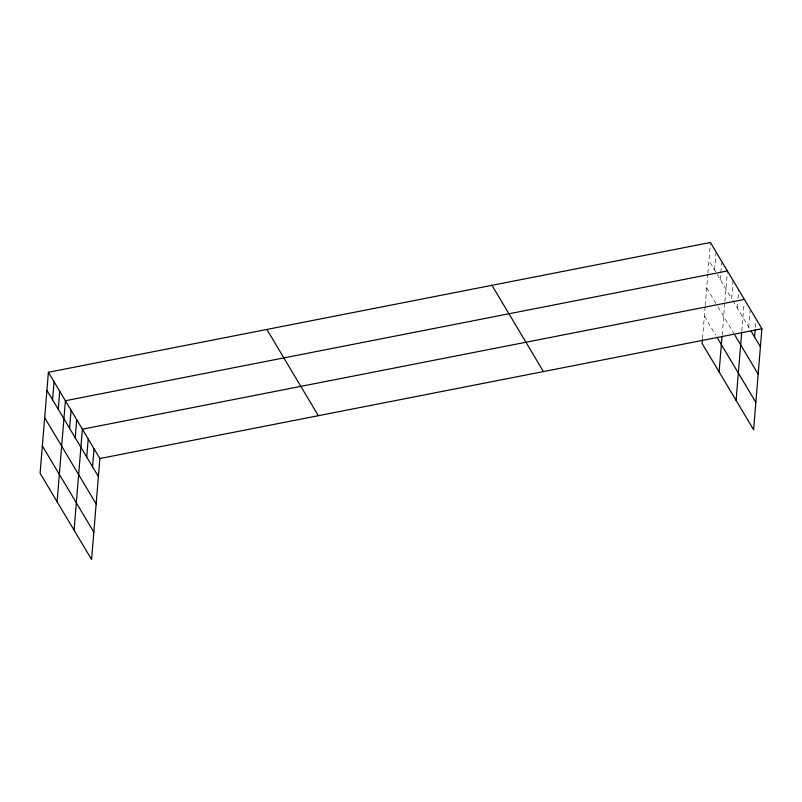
<?xml version="1.0" encoding="UTF-8"?>
<svg xmlns="http://www.w3.org/2000/svg" width="802" height="802" viewBox="0 0 802 802"><rect width="100%" height="100%" fill="white"/><g stroke="black" fill="none" stroke-linecap="round" stroke-linejoin="round"><path stroke-width="0.6" stroke-dasharray="4.01 3.01" d="M702.522 338.494L705.138 306.715M705.239 305.532L707.805 274.234M707.915 272.991L710.321 243.688M714.592 270.033L715.986 253.181M720.256 279.527L721.65 262.665M722.131 335.176L724.797 302.695M724.898 301.452L727.404 270.946M733.068 280.439L731.584 298.504L708.938 260.55M737.249 307.988L737.639 303.166M738.04 298.354L738.732 289.923M741.79 331.156L743.995 304.229M748.747 327.246L750.131 310.394M755.374 327.396L755.865 321.371M732.848 300.61L750.492 330.183M706.682 287.918L716.126 303.727M718.011 306.885L735.003 335.356M704.367 316.108L715.695 335.086"/><path stroke-width="1.2" d="M48.401 372.278L40.1 473.26L91.578 559.515L99.879 458.523L48.401 372.278L710.422 242.485L761.9 328.74L753.599 429.722L702.121 343.477L702.422 339.737M52.581 399.827L54.065 381.762M58.245 409.321L59.729 391.256M57.092 501.731L65.393 400.739L727.404 270.946M69.573 428.288L71.057 410.223M75.228 437.782L76.721 419.717M74.075 530.192L82.375 429.2L744.396 299.407M86.726 457.04L88.21 438.975M92.561 466.814L94.045 448.749M719.103 371.938L722.031 336.349M736.096 400.398L741.68 332.399M754.582 337.03L755.173 329.802M99.879 458.523L761.9 328.74M751.083 331.166L760.416 346.805M735.003 335.356L758.161 374.163M716.948 337.191L755.845 402.363M491.957 285.312L543.435 371.567M266.865 329.442L318.354 415.697M46.917 390.343L98.395 476.588M44.671 417.702L96.15 503.957M42.346 445.902L93.834 532.147"/></g></svg>
